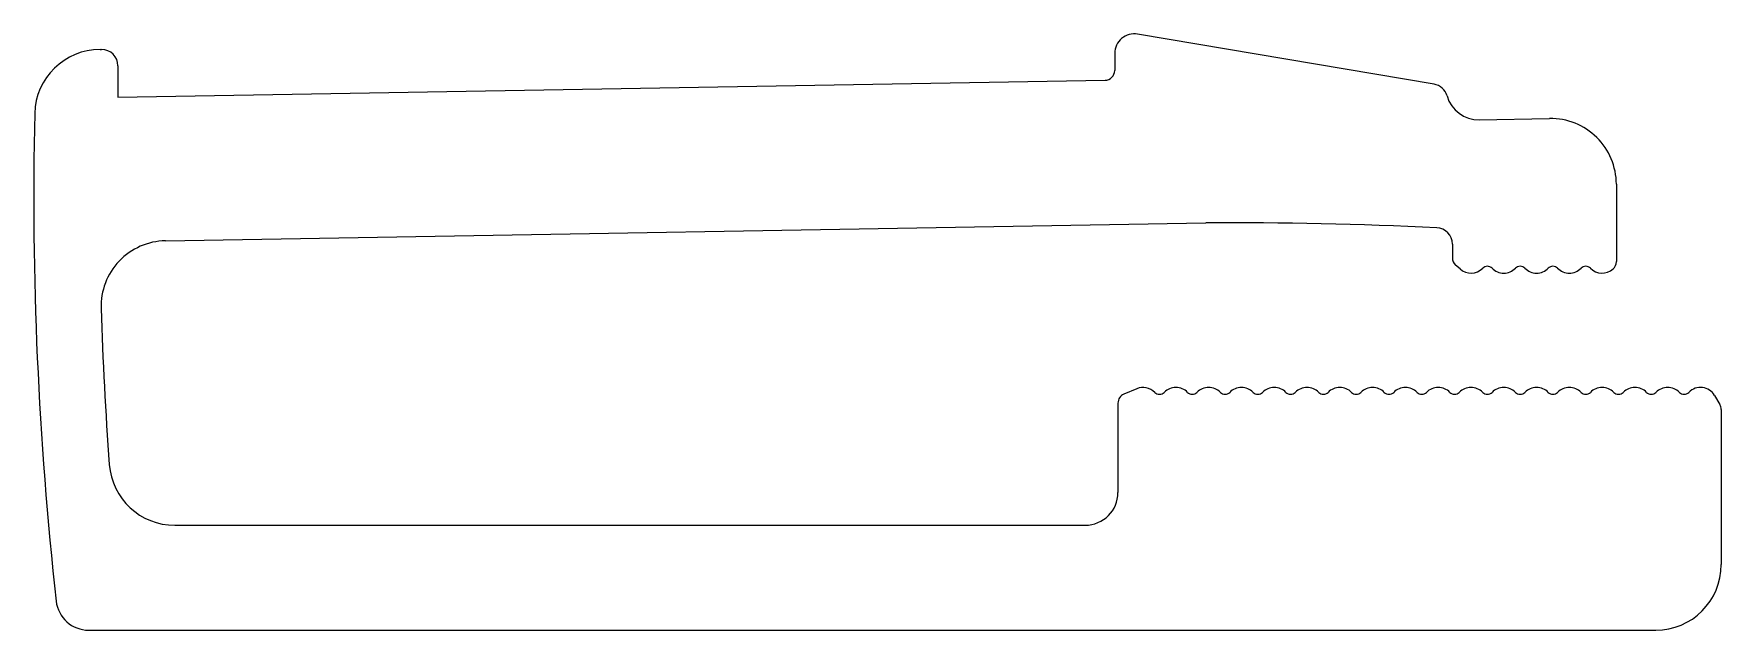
# Model space of a CAD drawing. Extents: x 617.4 to 668.8, y 519 to 537.2.
import ezdxf

# ---------------------------------------------------------------- set-up
doc = ezdxf.new("R2010")
doc.units = 0
doc.layers.get('0').update_dxf_attribs({"linetype": 'CONTINUOUS'})

msp = doc.modelspace()

# ---------------------------------------------------------------- linework, layer by layer
at = {"color": 0}
for p, q in [((660.068, 535.647), (651.029, 537.174)), ((619.389, 536.704), (619.429, 536.704)), ((650.329, 536.582), (650.329, 536.065)), ((619.929, 536.204), (619.929, 535.249)), ((619.929, 535.249), (650.034, 535.765)), ((661.446, 534.561), (663.594, 534.597)), ((665.629, 532.598), (665.629, 530.238)), ((621.378, 530.873), (653.107, 531.417)), ((660.629, 530.771), (660.629, 530.357)), ((660.861, 530.015), (660.728, 530.134)), ((651, 526.364), (650.612, 526.199)), ((668.627, 526.156), (668.788, 525.88)), ((650.429, 525.923), (650.429, 523.204)), ((668.829, 525.729), (668.829, 521.004)), ((621.66, 522.204), (649.429, 522.204)), ((619.038, 519.004), (666.829, 519.004))]:
    msp.add_line(p, q, dxfattribs=at)
for centre, radius, start, end in [((650.929, 536.582), 0.6, 80.4147, 180), ((619.389, 534.704), 2, 90, 178.6996), ((619.429, 536.204), 0.5, 0, 90), ((650.029, 536.065), 0.3, 270.9828, 0), ((659.985, 535.154), 0.5, 15.7161, 80.4147), ((661.429, 535.56), 1, 195.7161, 270.9828), ((728.87, 532.218), 111.509, 178.6996, 186.34598), ((663.629, 532.598), 2, 0, 90.9828), ((654.003, 405.183), 126.237, 87.20751, 90.40667), ((660.129, 530.771), 0.5, 0, 87.2075), ((621.413, 528.873), 2, 90.9828, 181.7831), ((660.929, 530.357), 0.3, 180, 228.0435), ((665.329, 530.238), 0.3, 311.9075, 0), ((661.195, 530.387), 0.5, 228.0435, 315.5847), ((661.695, 529.897), 0.2, 44.4153, 135.5847), ((662.195, 530.387), 0.5, 224.4153, 315.5847), ((662.695, 529.897), 0.2, 44.4153, 135.5847), ((663.195, 530.387), 0.5, 224.4153, 315.5847), ((663.695, 529.897), 0.2, 44.4153, 135.5847), ((664.195, 530.387), 0.5, 224.4153, 315.5847), ((664.695, 529.897), 0.2, 44.4153, 135.5847), ((665.195, 530.387), 0.5, 224.4153, 311.9075), ((728.87, 532.218), 109.509, 181.78307, 184.27536), ((650.729, 525.923), 0.3, 112.9897, 180), ((651.195, 525.904), 0.5, 44.4153, 112.9897), ((651.695, 526.393), 0.2, 224.4153, 315.5847), ((652.195, 525.904), 0.5, 44.4153, 135.5847), ((652.695, 526.393), 0.2, 224.4153, 315.5847), ((653.195, 525.904), 0.5, 44.4153, 135.5847), ((653.695, 526.393), 0.2, 224.4153, 315.5847), ((654.195, 525.904), 0.5, 44.4153, 135.5847), ((654.695, 526.393), 0.2, 224.4153, 315.5847), ((655.195, 525.904), 0.5, 44.4153, 135.5847), ((655.695, 526.393), 0.2, 224.4153, 315.5847), ((656.195, 525.904), 0.5, 44.4153, 135.5847), ((656.695, 526.393), 0.2, 224.4153, 315.5847), ((657.195, 525.904), 0.5, 44.4153, 135.5847), ((657.695, 526.393), 0.2, 224.4153, 315.5847), ((658.195, 525.904), 0.5, 44.4153, 135.5847), ((658.695, 526.393), 0.2, 224.4153, 315.5847), ((659.195, 525.904), 0.5, 44.4153, 135.5847), ((659.695, 526.393), 0.2, 224.4153, 315.5847), ((660.195, 525.904), 0.5, 44.4153, 135.5847), ((660.695, 526.393), 0.2, 224.4153, 315.5847), ((661.195, 525.904), 0.5, 44.4153, 135.5847), ((661.695, 526.393), 0.2, 224.4153, 315.5847), ((662.195, 525.904), 0.5, 44.4153, 135.5847), ((662.695, 526.393), 0.2, 224.4153, 315.5847), ((663.195, 525.904), 0.5, 44.4153, 135.5847), ((663.695, 526.393), 0.2, 224.4153, 315.5847), ((664.195, 525.904), 0.5, 44.4153, 135.5847), ((664.695, 526.393), 0.2, 224.4153, 315.5847), ((665.195, 525.904), 0.5, 44.4153, 135.5847), ((665.695, 526.393), 0.2, 224.4153, 315.5847), ((666.195, 525.904), 0.5, 44.4153, 135.5847), ((666.695, 526.393), 0.2, 224.4153, 315.5847), ((667.195, 525.904), 0.5, 44.4153, 135.5847), ((667.695, 526.393), 0.2, 224.4153, 315.5847), ((668.195, 525.904), 0.5, 30.2823, 135.5847), ((668.529, 525.729), 0.3, 0, 30.2823), ((621.66, 524.204), 2, 184.2754, 270), ((649.429, 523.204), 1, 270, 0), ((666.829, 521.004), 2, 270, 0), ((619.038, 520.004), 1, 186.346, 270)]:
    msp.add_arc(centre, radius, start, end, dxfattribs=at)

doc.saveas('drawing.dxf')
